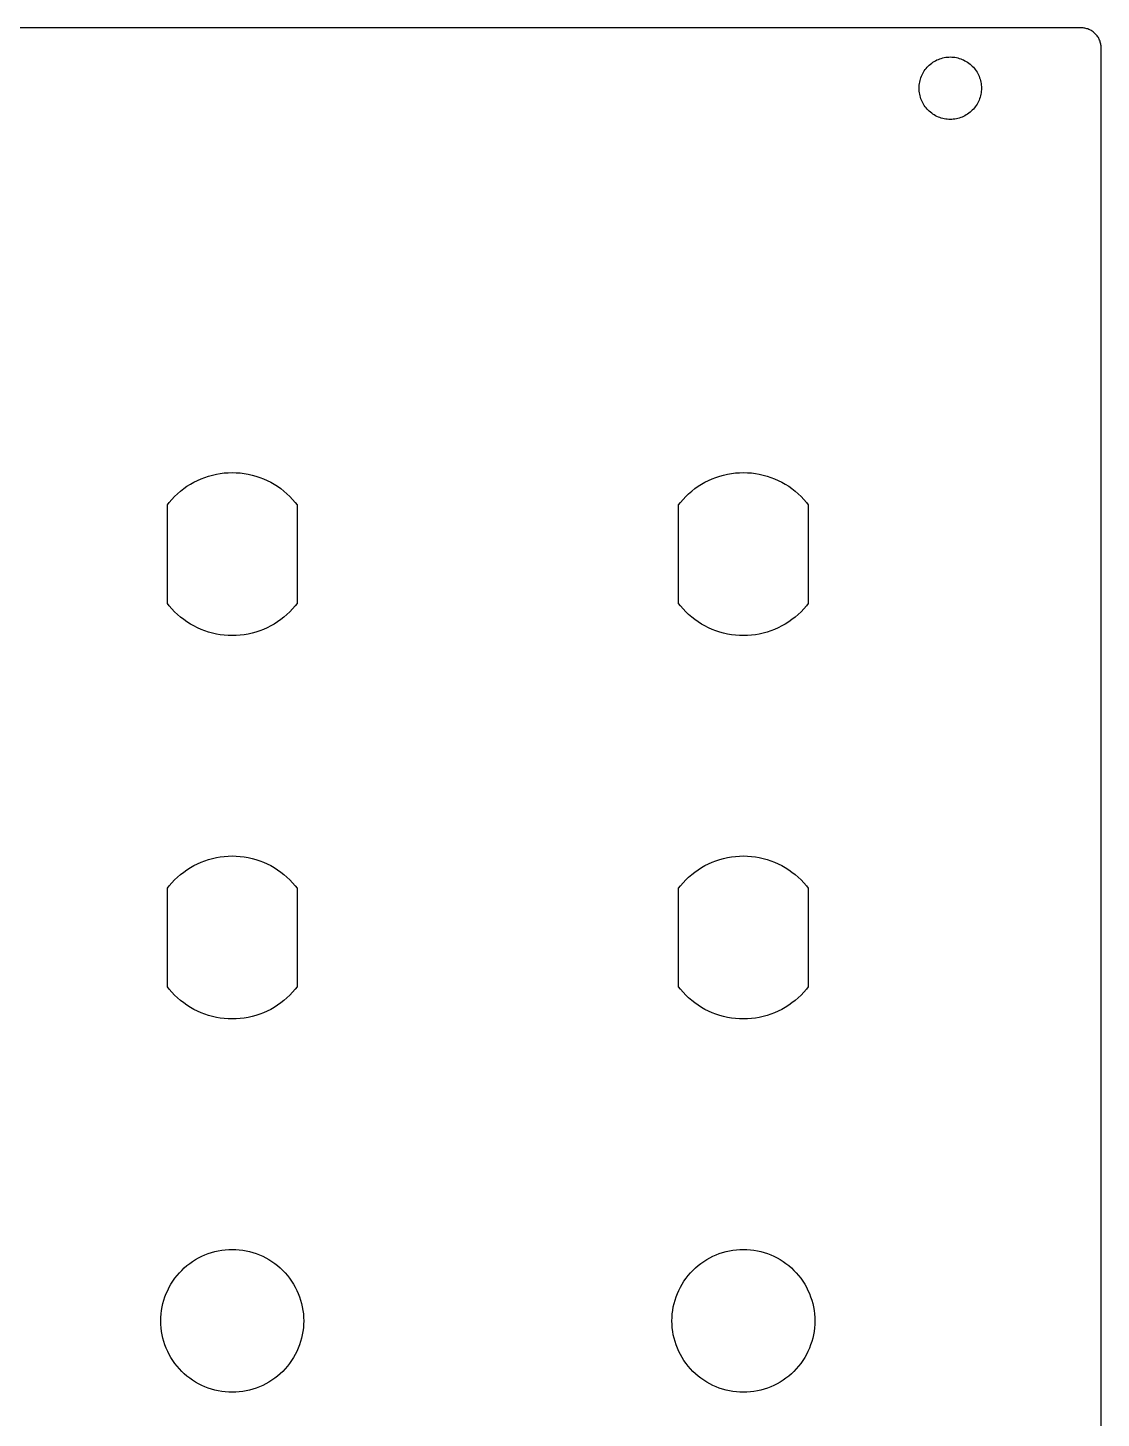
# Model space of a CAD drawing. Header units: metres. Extents: x 0 to 213, y 0 to 128.
# Drawn here: x 160 to 213.4, y 59.4 to 128.5 of the extents above; entities that cross this region are included whole.
import ezdxf

# ---------------------------------------------------------------- set-up
doc = ezdxf.new("R2010")
doc.units = ezdxf.units.M

msp = doc.modelspace()

# ---------------------------------------------------------------- linework, layer by layer
for p, q in [((212.36, 128.5), (1, 128.5)), ((212.409, 128.499), (212.36, 128.5)), ((212.458, 128.495), (212.409, 128.499)), ((212.507, 128.489), (212.458, 128.495)), ((212.555, 128.481), (212.507, 128.489)), ((212.603, 128.47), (212.555, 128.481)), ((212.65, 128.457), (212.603, 128.47)), ((212.697, 128.442), (212.65, 128.457)), ((212.743, 128.424), (212.697, 128.442)), ((212.788, 128.404), (212.743, 128.424)), ((212.831, 128.382), (212.788, 128.404)), ((212.874, 128.358), (212.831, 128.382)), ((212.916, 128.331), (212.874, 128.358)), ((212.956, 128.303), (212.916, 128.331)), ((212.994, 128.273), (212.956, 128.303)), ((213.032, 128.241), (212.994, 128.273)), ((213.067, 128.207), (213.032, 128.241)), ((213.101, 128.172), (213.067, 128.207)), ((213.133, 128.134), (213.101, 128.172)), ((213.163, 128.096), (213.133, 128.134)), ((213.191, 128.056), (213.163, 128.096)), ((213.218, 128.014), (213.191, 128.056)), ((213.242, 127.971), (213.218, 128.014)), ((213.264, 127.928), (213.242, 127.971)), ((213.284, 127.883), (213.264, 127.928)), ((213.302, 127.837), (213.284, 127.883)), ((213.317, 127.79), (213.302, 127.837)), ((213.33, 127.743), (213.317, 127.79)), ((213.341, 127.695), (213.33, 127.743)), ((213.349, 127.647), (213.341, 127.695)), ((213.355, 127.598), (213.349, 127.647)), ((213.359, 127.549), (213.355, 127.598)), ((213.36, 127.5), (213.359, 127.549)), ((213.36, 1), (213.36, 127.5)), ((204.615, 126.423), (204.662, 126.483)), ((204.662, 126.483), (204.712, 126.541)), ((204.712, 126.541), (204.764, 126.596)), ((204.764, 126.596), (204.819, 126.648)), ((204.819, 126.648), (204.877, 126.698)), ((204.877, 126.698), (204.937, 126.745)), ((204.937, 126.745), (204.999, 126.789)), ((204.999, 126.789), (205.063, 126.829)), ((205.063, 126.829), (205.129, 126.867)), ((205.129, 126.867), (205.197, 126.901)), ((205.197, 126.901), (205.267, 126.932)), ((205.267, 126.932), (205.338, 126.959)), ((205.338, 126.959), (205.41, 126.983)), ((205.41, 126.983), (205.483, 127.004)), ((205.483, 127.004), (205.558, 127.02)), ((205.558, 127.02), (205.633, 127.033)), ((205.633, 127.033), (205.708, 127.043)), ((205.708, 127.043), (205.784, 127.048)), ((205.784, 127.048), (205.86, 127.05)), ((205.86, 127.05), (205.936, 127.048)), ((205.936, 127.048), (206.012, 127.043)), ((206.012, 127.043), (206.087, 127.033)), ((206.087, 127.033), (206.162, 127.02)), ((206.162, 127.02), (206.237, 127.004)), ((206.237, 127.004), (206.31, 126.983)), ((206.31, 126.983), (206.382, 126.959)), ((206.382, 126.959), (206.453, 126.932)), ((206.453, 126.932), (206.523, 126.901)), ((206.523, 126.901), (206.591, 126.867)), ((206.591, 126.867), (206.657, 126.829)), ((206.657, 126.829), (206.721, 126.789)), ((206.721, 126.789), (206.783, 126.745)), ((206.783, 126.745), (206.843, 126.698)), ((206.843, 126.698), (206.901, 126.648)), ((206.901, 126.648), (206.956, 126.596)), ((206.956, 126.596), (207.008, 126.541)), ((207.008, 126.541), (207.058, 126.483)), ((207.058, 126.483), (207.105, 126.423)), ((204.327, 125.727), (204.34, 125.802)), ((204.34, 125.802), (204.356, 125.877)), ((204.356, 125.877), (204.377, 125.95)), ((204.377, 125.95), (204.401, 126.022)), ((204.401, 126.022), (204.428, 126.093)), ((204.428, 126.093), (204.459, 126.163)), ((204.459, 126.163), (204.493, 126.231)), ((204.493, 126.231), (204.531, 126.297)), ((204.531, 126.297), (204.571, 126.361)), ((204.571, 126.361), (204.615, 126.423)), ((207.105, 126.423), (207.149, 126.361)), ((207.149, 126.361), (207.189, 126.297)), ((207.189, 126.297), (207.227, 126.231)), ((207.227, 126.231), (207.261, 126.163)), ((207.261, 126.163), (207.292, 126.093)), ((207.292, 126.093), (207.319, 126.022)), ((207.319, 126.022), (207.343, 125.95)), ((207.343, 125.95), (207.364, 125.877)), ((207.364, 125.877), (207.38, 125.802)), ((207.38, 125.802), (207.393, 125.727)), ((204.31, 125.5), (204.312, 125.576)), ((204.312, 125.424), (204.31, 125.5)), ((204.312, 125.576), (204.317, 125.652)), ((204.317, 125.348), (204.312, 125.424)), ((204.317, 125.652), (204.327, 125.727)), ((204.327, 125.273), (204.317, 125.348)), ((204.34, 125.198), (204.327, 125.273)), ((204.356, 125.123), (204.34, 125.198)), ((204.377, 125.05), (204.356, 125.123)), ((204.401, 124.978), (204.377, 125.05)), ((207.343, 125.05), (207.319, 124.978)), ((207.364, 125.123), (207.343, 125.05)), ((207.38, 125.198), (207.364, 125.123)), ((207.393, 125.273), (207.38, 125.198)), ((207.393, 125.727), (207.403, 125.652)), ((207.403, 125.348), (207.393, 125.273)), ((207.403, 125.652), (207.408, 125.576)), ((207.408, 125.424), (207.403, 125.348)), ((207.408, 125.576), (207.41, 125.5)), ((207.41, 125.5), (207.408, 125.424)), ((204.428, 124.907), (204.401, 124.978)), ((204.459, 124.837), (204.428, 124.907)), ((204.493, 124.769), (204.459, 124.837)), ((204.531, 124.703), (204.493, 124.769)), ((204.571, 124.639), (204.531, 124.703)), ((204.615, 124.577), (204.571, 124.639)), ((204.662, 124.517), (204.615, 124.577)), ((204.712, 124.459), (204.662, 124.517)), ((204.764, 124.404), (204.712, 124.459)), ((204.819, 124.352), (204.764, 124.404)), ((206.956, 124.404), (206.901, 124.352)), ((207.008, 124.459), (206.956, 124.404)), ((207.058, 124.517), (207.008, 124.459)), ((207.105, 124.577), (207.058, 124.517)), ((207.149, 124.639), (207.105, 124.577)), ((207.189, 124.703), (207.149, 124.639)), ((207.227, 124.769), (207.189, 124.703)), ((207.261, 124.837), (207.227, 124.769)), ((207.292, 124.907), (207.261, 124.837)), ((207.319, 124.978), (207.292, 124.907)), ((204.877, 124.302), (204.819, 124.352)), ((204.937, 124.255), (204.877, 124.302)), ((204.999, 124.211), (204.937, 124.255)), ((205.063, 124.171), (204.999, 124.211)), ((205.129, 124.133), (205.063, 124.171)), ((205.197, 124.099), (205.129, 124.133)), ((205.267, 124.068), (205.197, 124.099)), ((205.338, 124.041), (205.267, 124.068)), ((205.41, 124.017), (205.338, 124.041)), ((205.483, 123.996), (205.41, 124.017)), ((205.558, 123.98), (205.483, 123.996)), ((205.633, 123.967), (205.558, 123.98)), ((205.708, 123.957), (205.633, 123.967)), ((205.784, 123.952), (205.708, 123.957)), ((205.86, 123.95), (205.784, 123.952)), ((205.936, 123.952), (205.86, 123.95)), ((206.012, 123.957), (205.936, 123.952)), ((206.087, 123.967), (206.012, 123.957)), ((206.162, 123.98), (206.087, 123.967)), ((206.237, 123.996), (206.162, 123.98)), ((206.31, 124.017), (206.237, 123.996)), ((206.382, 124.041), (206.31, 124.017)), ((206.453, 124.068), (206.382, 124.041)), ((206.523, 124.099), (206.453, 124.068)), ((206.591, 124.133), (206.523, 124.099)), ((206.657, 124.171), (206.591, 124.133)), ((206.721, 124.211), (206.657, 124.171)), ((206.783, 124.255), (206.721, 124.211)), ((206.843, 124.302), (206.783, 124.255)), ((206.901, 124.352), (206.843, 124.302)), ((169.783, 106.38), (169.981, 106.395)), ((169.981, 106.395), (170.18, 106.4)), ((170.18, 106.4), (170.379, 106.395)), ((170.379, 106.395), (170.577, 106.38)), ((195.183, 106.38), (195.381, 106.395)), ((195.381, 106.395), (195.58, 106.4)), ((195.58, 106.4), (195.779, 106.395)), ((195.779, 106.395), (195.977, 106.38)), ((167.767, 105.603), (167.93, 105.717)), ((167.93, 105.717), (168.098, 105.824)), ((168.098, 105.824), (168.271, 105.922)), ((168.271, 105.922), (168.448, 106.011)), ((168.448, 106.011), (168.63, 106.092)), ((168.63, 106.092), (168.816, 106.163)), ((168.816, 106.163), (169.004, 106.226)), ((169.004, 106.226), (169.196, 106.279)), ((169.196, 106.279), (169.39, 106.322)), ((169.39, 106.322), (169.586, 106.356)), ((169.586, 106.356), (169.783, 106.38)), ((170.577, 106.38), (170.774, 106.356)), ((170.774, 106.356), (170.97, 106.322)), ((170.97, 106.322), (171.164, 106.279)), ((171.164, 106.279), (171.356, 106.226)), ((171.356, 106.226), (171.544, 106.163)), ((171.544, 106.163), (171.73, 106.092)), ((171.73, 106.092), (171.912, 106.011)), ((171.912, 106.011), (172.089, 105.922)), ((172.089, 105.922), (172.262, 105.824)), ((172.262, 105.824), (172.43, 105.717)), ((172.43, 105.717), (172.593, 105.603)), ((193.167, 105.603), (193.33, 105.717)), ((193.33, 105.717), (193.498, 105.824)), ((193.498, 105.824), (193.671, 105.922)), ((193.671, 105.922), (193.848, 106.011)), ((193.848, 106.011), (194.03, 106.092)), ((194.03, 106.092), (194.216, 106.163)), ((194.216, 106.163), (194.404, 106.226)), ((194.404, 106.226), (194.596, 106.279)), ((194.596, 106.279), (194.79, 106.322)), ((194.79, 106.322), (194.986, 106.356)), ((194.986, 106.356), (195.183, 106.38)), ((195.977, 106.38), (196.174, 106.356)), ((196.174, 106.356), (196.37, 106.322)), ((196.37, 106.322), (196.564, 106.279)), ((196.564, 106.279), (196.756, 106.226)), ((196.756, 106.226), (196.944, 106.163)), ((196.944, 106.163), (197.13, 106.092)), ((197.13, 106.092), (197.312, 106.011)), ((197.312, 106.011), (197.489, 105.922)), ((197.489, 105.922), (197.662, 105.824)), ((197.662, 105.824), (197.83, 105.717)), ((197.83, 105.717), (197.993, 105.603)), ((167.049, 104.919), (167.179, 105.07)), ((167.179, 105.07), (167.316, 105.214)), ((167.316, 105.214), (167.46, 105.351)), ((167.46, 105.351), (167.611, 105.481)), ((167.611, 105.481), (167.767, 105.603)), ((172.593, 105.603), (172.749, 105.481)), ((172.749, 105.481), (172.9, 105.351)), ((172.9, 105.351), (173.044, 105.214)), ((173.044, 105.214), (173.181, 105.07)), ((173.181, 105.07), (173.311, 104.919)), ((192.449, 104.919), (192.579, 105.07)), ((192.579, 105.07), (192.716, 105.214)), ((192.716, 105.214), (192.86, 105.351)), ((192.86, 105.351), (193.011, 105.481)), ((193.011, 105.481), (193.167, 105.603)), ((197.993, 105.603), (198.149, 105.481)), ((198.149, 105.481), (198.3, 105.351)), ((198.3, 105.351), (198.444, 105.214)), ((198.444, 105.214), (198.581, 105.07)), ((198.581, 105.07), (198.711, 104.919)), ((166.955, 104.798), (167.049, 104.919)), ((166.955, 99.9015), (166.955, 104.798)), ((173.311, 104.919), (173.405, 104.798)), ((173.405, 104.798), (173.405, 99.9015)), ((192.355, 104.798), (192.449, 104.919)), ((192.355, 99.9015), (192.355, 104.798)), ((198.711, 104.919), (198.805, 104.798)), ((198.805, 104.798), (198.805, 99.9015)), ((167.049, 99.7807), (166.955, 99.9015)), ((167.179, 99.6302), (167.049, 99.7807)), ((167.316, 99.4862), (167.179, 99.6302)), ((167.46, 99.3491), (167.316, 99.4862)), ((173.044, 99.4862), (172.9, 99.3491)), ((173.181, 99.6302), (173.044, 99.4862)), ((173.311, 99.7807), (173.181, 99.6302)), ((173.405, 99.9015), (173.311, 99.7807)), ((192.449, 99.7807), (192.355, 99.9015)), ((192.579, 99.6302), (192.449, 99.7807)), ((192.716, 99.4862), (192.579, 99.6302)), ((192.86, 99.3491), (192.716, 99.4862)), ((198.444, 99.4862), (198.3, 99.3491)), ((198.581, 99.6302), (198.444, 99.4862)), ((198.711, 99.7807), (198.581, 99.6302)), ((198.805, 99.9015), (198.711, 99.7807)), ((167.611, 99.2193), (167.46, 99.3491)), ((167.767, 99.097), (167.611, 99.2193)), ((167.93, 98.9825), (167.767, 99.097)), ((168.098, 98.8762), (167.93, 98.9825)), ((168.271, 98.7782), (168.098, 98.8762)), ((172.262, 98.8762), (172.089, 98.7782)), ((172.43, 98.9825), (172.262, 98.8762)), ((172.593, 99.097), (172.43, 98.9825)), ((172.749, 99.2193), (172.593, 99.097)), ((172.9, 99.3491), (172.749, 99.2193)), ((193.011, 99.2193), (192.86, 99.3491)), ((193.167, 99.097), (193.011, 99.2193)), ((193.33, 98.9825), (193.167, 99.097)), ((193.498, 98.8762), (193.33, 98.9825)), ((193.671, 98.7782), (193.498, 98.8762)), ((197.662, 98.8762), (197.489, 98.7782)), ((197.83, 98.9825), (197.662, 98.8762)), ((197.993, 99.097), (197.83, 98.9825)), ((198.149, 99.2193), (197.993, 99.097)), ((198.3, 99.3491), (198.149, 99.2193)), ((168.448, 98.6888), (168.271, 98.7782)), ((168.63, 98.6083), (168.448, 98.6888)), ((168.816, 98.5367), (168.63, 98.6083)), ((169.004, 98.4744), (168.816, 98.5367)), ((169.196, 98.4214), (169.004, 98.4744)), ((169.39, 98.3778), (169.196, 98.4214)), ((169.586, 98.3438), (169.39, 98.3778)), ((169.783, 98.3195), (169.586, 98.3438)), ((169.981, 98.3049), (169.783, 98.3195)), ((170.18, 98.3), (169.981, 98.3049)), ((170.379, 98.3049), (170.18, 98.3)), ((170.577, 98.3195), (170.379, 98.3049)), ((170.774, 98.3438), (170.577, 98.3195)), ((170.97, 98.3778), (170.774, 98.3438)), ((171.164, 98.4214), (170.97, 98.3778)), ((171.356, 98.4744), (171.164, 98.4214)), ((171.544, 98.5367), (171.356, 98.4744)), ((171.73, 98.6083), (171.544, 98.5367)), ((171.912, 98.6888), (171.73, 98.6083)), ((172.089, 98.7782), (171.912, 98.6888)), ((193.848, 98.6888), (193.671, 98.7782)), ((194.03, 98.6083), (193.848, 98.6888)), ((194.216, 98.5367), (194.03, 98.6083)), ((194.404, 98.4744), (194.216, 98.5367)), ((194.596, 98.4214), (194.404, 98.4744)), ((194.79, 98.3778), (194.596, 98.4214)), ((194.986, 98.3438), (194.79, 98.3778)), ((195.183, 98.3195), (194.986, 98.3438)), ((195.381, 98.3049), (195.183, 98.3195)), ((195.58, 98.3), (195.381, 98.3049)), ((195.779, 98.3049), (195.58, 98.3)), ((195.977, 98.3195), (195.779, 98.3049)), ((196.174, 98.3438), (195.977, 98.3195)), ((196.37, 98.3778), (196.174, 98.3438)), ((196.564, 98.4214), (196.37, 98.3778)), ((196.756, 98.4744), (196.564, 98.4214)), ((196.944, 98.5367), (196.756, 98.4744)), ((197.13, 98.6083), (196.944, 98.5367)), ((197.312, 98.6888), (197.13, 98.6083)), ((197.489, 98.7782), (197.312, 98.6888)), ((168.63, 87.0417), (168.816, 87.1132)), ((168.816, 87.1132), (169.004, 87.1756)), ((169.004, 87.1756), (169.196, 87.2286)), ((169.196, 87.2286), (169.39, 87.2722)), ((169.39, 87.2722), (169.586, 87.3062)), ((169.586, 87.3062), (169.783, 87.3305)), ((169.783, 87.3305), (169.981, 87.3451)), ((169.981, 87.3451), (170.18, 87.35)), ((170.18, 87.35), (170.379, 87.3451)), ((170.379, 87.3451), (170.577, 87.3305)), ((170.577, 87.3305), (170.774, 87.3062)), ((170.774, 87.3062), (170.97, 87.2722)), ((170.97, 87.2722), (171.164, 87.2286)), ((171.164, 87.2286), (171.356, 87.1756)), ((171.356, 87.1756), (171.544, 87.1132)), ((171.544, 87.1132), (171.73, 87.0417)), ((194.03, 87.0417), (194.216, 87.1132)), ((194.216, 87.1132), (194.404, 87.1756)), ((194.404, 87.1756), (194.596, 87.2286)), ((194.596, 87.2286), (194.79, 87.2722)), ((194.79, 87.2722), (194.986, 87.3062)), ((194.986, 87.3062), (195.183, 87.3305)), ((195.183, 87.3305), (195.381, 87.3451)), ((195.381, 87.3451), (195.58, 87.35)), ((195.58, 87.35), (195.779, 87.3451)), ((195.779, 87.3451), (195.977, 87.3305)), ((195.977, 87.3305), (196.174, 87.3062)), ((196.174, 87.3062), (196.37, 87.2722)), ((196.37, 87.2722), (196.564, 87.2286)), ((196.564, 87.2286), (196.756, 87.1756)), ((196.756, 87.1756), (196.944, 87.1132)), ((196.944, 87.1132), (197.13, 87.0417)), ((167.46, 86.3008), (167.611, 86.4307)), ((167.611, 86.4307), (167.767, 86.553)), ((167.767, 86.553), (167.93, 86.6674)), ((167.93, 86.6674), (168.098, 86.7738)), ((168.098, 86.7738), (168.271, 86.8718)), ((168.271, 86.8718), (168.448, 86.9611)), ((168.448, 86.9611), (168.63, 87.0417)), ((171.73, 87.0417), (171.912, 86.9611)), ((171.912, 86.9611), (172.089, 86.8718)), ((172.089, 86.8718), (172.262, 86.7738)), ((172.262, 86.7738), (172.43, 86.6674)), ((172.43, 86.6674), (172.593, 86.553)), ((172.593, 86.553), (172.749, 86.4307)), ((172.749, 86.4307), (172.9, 86.3008)), ((192.86, 86.3008), (193.011, 86.4307)), ((193.011, 86.4307), (193.167, 86.553)), ((193.167, 86.553), (193.33, 86.6674)), ((193.33, 86.6674), (193.498, 86.7738)), ((193.498, 86.7738), (193.671, 86.8718)), ((193.671, 86.8718), (193.848, 86.9611)), ((193.848, 86.9611), (194.03, 87.0417)), ((197.13, 87.0417), (197.312, 86.9611)), ((197.312, 86.9611), (197.489, 86.8718)), ((197.489, 86.8718), (197.662, 86.7738)), ((197.662, 86.7738), (197.83, 86.6674)), ((197.83, 86.6674), (197.993, 86.553)), ((197.993, 86.553), (198.149, 86.4307)), ((198.149, 86.4307), (198.3, 86.3008)), ((166.955, 85.7484), (167.049, 85.8693)), ((166.955, 80.8515), (166.955, 85.7484)), ((167.049, 85.8693), (167.179, 86.0198)), ((167.179, 86.0198), (167.316, 86.1638)), ((167.316, 86.1638), (167.46, 86.3008)), ((172.9, 86.3008), (173.044, 86.1638)), ((173.044, 86.1638), (173.181, 86.0198)), ((173.181, 86.0198), (173.311, 85.8693)), ((173.311, 85.8693), (173.405, 85.7484)), ((173.405, 85.7484), (173.405, 80.8515)), ((192.355, 85.7484), (192.449, 85.8693)), ((192.355, 80.8515), (192.355, 85.7484)), ((192.449, 85.8693), (192.579, 86.0198)), ((192.579, 86.0198), (192.716, 86.1638)), ((192.716, 86.1638), (192.86, 86.3008)), ((198.3, 86.3008), (198.444, 86.1638)), ((198.444, 86.1638), (198.581, 86.0198)), ((198.581, 86.0198), (198.711, 85.8693)), ((198.711, 85.8693), (198.805, 85.7484)), ((198.805, 85.7484), (198.805, 80.8515)), ((167.049, 80.7307), (166.955, 80.8515)), ((173.405, 80.8515), (173.311, 80.7307)), ((192.449, 80.7307), (192.355, 80.8515)), ((198.805, 80.8515), (198.711, 80.7307)), ((167.179, 80.5802), (167.049, 80.7307)), ((167.316, 80.4362), (167.179, 80.5802)), ((167.46, 80.2991), (167.316, 80.4362)), ((167.611, 80.1693), (167.46, 80.2991)), ((167.767, 80.047), (167.611, 80.1693)), ((172.749, 80.1693), (172.593, 80.047)), ((172.9, 80.2991), (172.749, 80.1693)), ((173.044, 80.4362), (172.9, 80.2991)), ((173.181, 80.5802), (173.044, 80.4362)), ((173.311, 80.7307), (173.181, 80.5802)), ((192.579, 80.5802), (192.449, 80.7307)), ((192.716, 80.4362), (192.579, 80.5802)), ((192.86, 80.2991), (192.716, 80.4362)), ((193.011, 80.1693), (192.86, 80.2991)), ((193.167, 80.047), (193.011, 80.1693)), ((198.149, 80.1693), (197.993, 80.047)), ((198.3, 80.2991), (198.149, 80.1693)), ((198.444, 80.4362), (198.3, 80.2991)), ((198.581, 80.5802), (198.444, 80.4362)), ((198.711, 80.7307), (198.581, 80.5802)), ((167.93, 79.9325), (167.767, 80.047)), ((168.098, 79.8262), (167.93, 79.9325)), ((168.271, 79.7282), (168.098, 79.8262)), ((168.448, 79.6388), (168.271, 79.7282)), ((168.63, 79.5583), (168.448, 79.6388)), ((168.816, 79.4867), (168.63, 79.5583)), ((169.004, 79.4244), (168.816, 79.4867)), ((171.544, 79.4867), (171.356, 79.4244)), ((171.73, 79.5583), (171.544, 79.4867)), ((171.912, 79.6388), (171.73, 79.5583)), ((172.089, 79.7282), (171.912, 79.6388)), ((172.262, 79.8262), (172.089, 79.7282)), ((172.43, 79.9325), (172.262, 79.8262)), ((172.593, 80.047), (172.43, 79.9325)), ((193.33, 79.9325), (193.167, 80.047)), ((193.498, 79.8262), (193.33, 79.9325)), ((193.671, 79.7282), (193.498, 79.8262)), ((193.848, 79.6388), (193.671, 79.7282)), ((194.03, 79.5583), (193.848, 79.6388)), ((194.216, 79.4867), (194.03, 79.5583)), ((194.404, 79.4244), (194.216, 79.4867)), ((196.944, 79.4867), (196.756, 79.4244)), ((197.13, 79.5583), (196.944, 79.4867)), ((197.312, 79.6388), (197.13, 79.5583)), ((197.489, 79.7282), (197.312, 79.6388)), ((197.662, 79.8262), (197.489, 79.7282)), ((197.83, 79.9325), (197.662, 79.8262)), ((197.993, 80.047), (197.83, 79.9325)), ((169.196, 79.3714), (169.004, 79.4244)), ((169.39, 79.3278), (169.196, 79.3714)), ((169.586, 79.2938), (169.39, 79.3278)), ((169.783, 79.2695), (169.586, 79.2938)), ((169.981, 79.2549), (169.783, 79.2695)), ((170.18, 79.25), (169.981, 79.2549)), ((170.379, 79.2549), (170.18, 79.25)), ((170.577, 79.2695), (170.379, 79.2549)), ((170.774, 79.2938), (170.577, 79.2695)), ((170.97, 79.3278), (170.774, 79.2938)), ((171.164, 79.3714), (170.97, 79.3278)), ((171.356, 79.4244), (171.164, 79.3714)), ((194.596, 79.3714), (194.404, 79.4244)), ((194.79, 79.3278), (194.596, 79.3714)), ((194.986, 79.2938), (194.79, 79.3278)), ((195.183, 79.2695), (194.986, 79.2938)), ((195.381, 79.2549), (195.183, 79.2695)), ((195.58, 79.25), (195.381, 79.2549)), ((195.779, 79.2549), (195.58, 79.25)), ((195.977, 79.2695), (195.779, 79.2549)), ((196.174, 79.2938), (195.977, 79.2695)), ((196.37, 79.3278), (196.174, 79.2938)), ((196.564, 79.3714), (196.37, 79.3278)), ((196.756, 79.4244), (196.564, 79.3714)), ((169.317, 67.6936), (169.487, 67.7318)), ((169.487, 67.7318), (169.659, 67.7616)), ((169.659, 67.7616), (169.832, 67.7829)), ((169.832, 67.7829), (170.006, 67.7957)), ((170.006, 67.7957), (170.18, 67.8)), ((170.18, 67.8), (170.354, 67.7957)), ((170.354, 67.7957), (170.528, 67.7829)), ((170.528, 67.7829), (170.701, 67.7616)), ((170.701, 67.7616), (170.873, 67.7318)), ((170.873, 67.7318), (171.043, 67.6936)), ((194.717, 67.6936), (194.887, 67.7318)), ((194.887, 67.7318), (195.059, 67.7616)), ((195.059, 67.7616), (195.232, 67.7829)), ((195.232, 67.7829), (195.406, 67.7957)), ((195.406, 67.7957), (195.58, 67.8)), ((195.58, 67.8), (195.754, 67.7957)), ((195.754, 67.7957), (195.928, 67.7829)), ((195.928, 67.7829), (196.101, 67.7616)), ((196.101, 67.7616), (196.273, 67.7318)), ((196.273, 67.7318), (196.443, 67.6936)), ((167.928, 66.9942), (168.065, 67.1014)), ((168.065, 67.1014), (168.208, 67.2017)), ((168.208, 67.2017), (168.355, 67.2949)), ((168.355, 67.2949), (168.507, 67.3808)), ((168.507, 67.3808), (168.662, 67.4592)), ((168.662, 67.4592), (168.821, 67.5298)), ((168.821, 67.5298), (168.984, 67.5925)), ((168.984, 67.5925), (169.149, 67.6471)), ((169.149, 67.6471), (169.317, 67.6936)), ((171.043, 67.6936), (171.21, 67.6471)), ((171.21, 67.6471), (171.376, 67.5925)), ((171.376, 67.5925), (171.539, 67.5298)), ((171.539, 67.5298), (171.698, 67.4592)), ((171.698, 67.4592), (171.853, 67.3808)), ((171.853, 67.3808), (172.005, 67.2949)), ((172.005, 67.2949), (172.152, 67.2017)), ((172.152, 67.2017), (172.295, 67.1014)), ((172.295, 67.1014), (172.432, 66.9942)), ((193.328, 66.9942), (193.465, 67.1014)), ((193.465, 67.1014), (193.608, 67.2017)), ((193.608, 67.2017), (193.755, 67.2949)), ((193.755, 67.2949), (193.907, 67.3808)), ((193.907, 67.3808), (194.062, 67.4592)), ((194.062, 67.4592), (194.221, 67.5298)), ((194.221, 67.5298), (194.384, 67.5925)), ((194.384, 67.5925), (194.549, 67.6471)), ((194.549, 67.6471), (194.717, 67.6936)), ((196.443, 67.6936), (196.61, 67.6471)), ((196.61, 67.6471), (196.776, 67.5925)), ((196.776, 67.5925), (196.939, 67.5298)), ((196.939, 67.5298), (197.098, 67.4592)), ((197.098, 67.4592), (197.253, 67.3808)), ((197.253, 67.3808), (197.405, 67.2949)), ((197.405, 67.2949), (197.552, 67.2017)), ((197.552, 67.2017), (197.695, 67.1014)), ((197.695, 67.1014), (197.832, 66.9942)), ((167.228, 66.2223), (167.329, 66.3647)), ((167.329, 66.3647), (167.436, 66.5021)), ((167.436, 66.5021), (167.55, 66.634)), ((167.55, 66.634), (167.67, 66.7602)), ((167.67, 66.7602), (167.796, 66.8804)), ((167.796, 66.8804), (167.928, 66.9942)), ((172.432, 66.9942), (172.564, 66.8804)), ((172.564, 66.8804), (172.69, 66.7602)), ((172.69, 66.7602), (172.81, 66.634)), ((172.81, 66.634), (172.924, 66.5021)), ((172.924, 66.5021), (173.031, 66.3647)), ((173.031, 66.3647), (173.132, 66.2223)), ((192.628, 66.2223), (192.729, 66.3647)), ((192.729, 66.3647), (192.836, 66.5021)), ((192.836, 66.5021), (192.95, 66.634)), ((192.95, 66.634), (193.07, 66.7602)), ((193.07, 66.7602), (193.196, 66.8804)), ((193.196, 66.8804), (193.328, 66.9942)), ((197.832, 66.9942), (197.964, 66.8804)), ((197.964, 66.8804), (198.09, 66.7602)), ((198.09, 66.7602), (198.21, 66.634)), ((198.21, 66.634), (198.324, 66.5021)), ((198.324, 66.5021), (198.431, 66.3647)), ((198.431, 66.3647), (198.532, 66.2223)), ((166.9, 65.6085), (166.971, 65.7678)), ((166.971, 65.7678), (167.049, 65.9234)), ((167.049, 65.9234), (167.135, 66.0751)), ((167.135, 66.0751), (167.228, 66.2223)), ((173.132, 66.2223), (173.225, 66.0751)), ((173.225, 66.0751), (173.311, 65.9234)), ((173.311, 65.9234), (173.389, 65.7678)), ((173.389, 65.7678), (173.46, 65.6085)), ((192.3, 65.6085), (192.371, 65.7678)), ((192.371, 65.7678), (192.449, 65.9234)), ((192.449, 65.9234), (192.535, 66.0751)), ((192.535, 66.0751), (192.628, 66.2223)), ((198.532, 66.2223), (198.625, 66.0751)), ((198.625, 66.0751), (198.711, 65.9234)), ((198.711, 65.9234), (198.789, 65.7678)), ((198.789, 65.7678), (198.86, 65.6085)), ((166.668, 64.7709), (166.698, 64.9426)), ((166.698, 64.9426), (166.736, 65.1126)), ((166.736, 65.1126), (166.783, 65.2805)), ((166.783, 65.2805), (166.837, 65.446)), ((166.837, 65.446), (166.9, 65.6085)), ((173.46, 65.6085), (173.522, 65.446)), ((173.522, 65.446), (173.577, 65.2805)), ((173.577, 65.2805), (173.624, 65.1126)), ((173.624, 65.1126), (173.662, 64.9426)), ((173.662, 64.9426), (173.692, 64.7709)), ((192.068, 64.7709), (192.098, 64.9426)), ((192.098, 64.9426), (192.136, 65.1126)), ((192.136, 65.1126), (192.183, 65.2805)), ((192.183, 65.2805), (192.238, 65.446)), ((192.238, 65.446), (192.3, 65.6085)), ((198.86, 65.6085), (198.922, 65.446)), ((198.922, 65.446), (198.977, 65.2805)), ((198.977, 65.2805), (199.024, 65.1126)), ((199.024, 65.1126), (199.062, 64.9426)), ((199.062, 64.9426), (199.092, 64.7709)), ((166.63, 64.25), (166.634, 64.4242)), ((166.634, 64.0758), (166.63, 64.25)), ((166.634, 64.4242), (166.647, 64.5979)), ((166.647, 64.5979), (166.668, 64.7709)), ((173.692, 64.7709), (173.713, 64.5979)), ((173.713, 64.5979), (173.726, 64.4242)), ((173.726, 64.4242), (173.73, 64.25)), ((173.73, 64.25), (173.726, 64.0758)), ((192.03, 64.25), (192.034, 64.4242)), ((192.034, 64.0758), (192.03, 64.25)), ((192.034, 64.4242), (192.047, 64.5979)), ((192.047, 64.5979), (192.068, 64.7709)), ((199.092, 64.7709), (199.113, 64.5979)), ((199.113, 64.5979), (199.126, 64.4242)), ((199.126, 64.4242), (199.13, 64.25)), ((199.13, 64.25), (199.126, 64.0758)), ((166.647, 63.902), (166.634, 64.0758)), ((166.668, 63.7291), (166.647, 63.902)), ((166.698, 63.5574), (166.668, 63.7291)), ((173.692, 63.7291), (173.662, 63.5574)), ((173.713, 63.902), (173.692, 63.7291)), ((173.726, 64.0758), (173.713, 63.902)), ((192.047, 63.902), (192.034, 64.0758)), ((192.068, 63.7291), (192.047, 63.902)), ((192.098, 63.5574), (192.068, 63.7291)), ((199.092, 63.7291), (199.062, 63.5574)), ((199.113, 63.902), (199.092, 63.7291)), ((199.126, 64.0758), (199.113, 63.902)), ((166.736, 63.3874), (166.698, 63.5574)), ((166.783, 63.2195), (166.736, 63.3874)), ((166.837, 63.054), (166.783, 63.2195)), ((166.9, 62.8915), (166.837, 63.054)), ((166.971, 62.7322), (166.9, 62.8915)), ((173.46, 62.8915), (173.389, 62.7322)), ((173.522, 63.054), (173.46, 62.8915)), ((173.577, 63.2195), (173.522, 63.054)), ((173.624, 63.3874), (173.577, 63.2195)), ((173.662, 63.5574), (173.624, 63.3874)), ((192.136, 63.3874), (192.098, 63.5574)), ((192.183, 63.2195), (192.136, 63.3874)), ((192.238, 63.054), (192.183, 63.2195)), ((192.3, 62.8915), (192.238, 63.054)), ((192.371, 62.7322), (192.3, 62.8915)), ((198.86, 62.8915), (198.789, 62.7322)), ((198.922, 63.054), (198.86, 62.8915)), ((198.977, 63.2195), (198.922, 63.054)), ((199.024, 63.3874), (198.977, 63.2195)), ((199.062, 63.5574), (199.024, 63.3874)), ((167.049, 62.5765), (166.971, 62.7322)), ((167.135, 62.4249), (167.049, 62.5765)), ((167.228, 62.2777), (167.135, 62.4249)), ((167.329, 62.1353), (167.228, 62.2777)), ((173.132, 62.2777), (173.031, 62.1353)), ((173.225, 62.4249), (173.132, 62.2777)), ((173.311, 62.5765), (173.225, 62.4249)), ((173.389, 62.7322), (173.311, 62.5765)), ((192.449, 62.5765), (192.371, 62.7322)), ((192.535, 62.4249), (192.449, 62.5765)), ((192.628, 62.2777), (192.535, 62.4249)), ((192.729, 62.1353), (192.628, 62.2777)), ((198.532, 62.2777), (198.431, 62.1353)), ((198.625, 62.4249), (198.532, 62.2777)), ((198.711, 62.5765), (198.625, 62.4249)), ((198.789, 62.7322), (198.711, 62.5765)), ((167.436, 61.9979), (167.329, 62.1353)), ((167.55, 61.866), (167.436, 61.9979)), ((167.67, 61.7398), (167.55, 61.866)), ((167.796, 61.6196), (167.67, 61.7398)), ((167.928, 61.5058), (167.796, 61.6196)), ((168.065, 61.3986), (167.928, 61.5058)), ((172.432, 61.5058), (172.295, 61.3986)), ((172.564, 61.6196), (172.432, 61.5058)), ((172.69, 61.7398), (172.564, 61.6196)), ((172.81, 61.866), (172.69, 61.7398)), ((172.924, 61.9979), (172.81, 61.866)), ((173.031, 62.1353), (172.924, 61.9979)), ((192.836, 61.9979), (192.729, 62.1353)), ((192.95, 61.866), (192.836, 61.9979)), ((193.07, 61.7398), (192.95, 61.866)), ((193.196, 61.6196), (193.07, 61.7398)), ((193.328, 61.5058), (193.196, 61.6196)), ((193.465, 61.3986), (193.328, 61.5058)), ((197.832, 61.5058), (197.695, 61.3986)), ((197.964, 61.6196), (197.832, 61.5058)), ((198.09, 61.7398), (197.964, 61.6196)), ((198.21, 61.866), (198.09, 61.7398)), ((198.324, 61.9979), (198.21, 61.866)), ((198.431, 62.1353), (198.324, 61.9979)), ((168.208, 61.2983), (168.065, 61.3986)), ((168.355, 61.205), (168.208, 61.2983)), ((168.507, 61.1192), (168.355, 61.205)), ((168.662, 61.0408), (168.507, 61.1192)), ((168.821, 60.9702), (168.662, 61.0408)), ((168.984, 60.9075), (168.821, 60.9702)), ((169.149, 60.8528), (168.984, 60.9075)), ((169.317, 60.8064), (169.149, 60.8528)), ((169.487, 60.7682), (169.317, 60.8064)), ((171.043, 60.8064), (170.873, 60.7682)), ((171.21, 60.8528), (171.043, 60.8064)), ((171.376, 60.9075), (171.21, 60.8528)), ((171.539, 60.9702), (171.376, 60.9075)), ((171.698, 61.0408), (171.539, 60.9702)), ((171.853, 61.1192), (171.698, 61.0408)), ((172.005, 61.205), (171.853, 61.1192)), ((172.152, 61.2983), (172.005, 61.205)), ((172.295, 61.3986), (172.152, 61.2983)), ((193.608, 61.2983), (193.465, 61.3986)), ((193.755, 61.205), (193.608, 61.2983)), ((193.907, 61.1192), (193.755, 61.205)), ((194.062, 61.0408), (193.907, 61.1192)), ((194.221, 60.9702), (194.062, 61.0408)), ((194.384, 60.9075), (194.221, 60.9702)), ((194.549, 60.8528), (194.384, 60.9075)), ((194.717, 60.8064), (194.549, 60.8528)), ((194.887, 60.7682), (194.717, 60.8064)), ((196.443, 60.8064), (196.273, 60.7682)), ((196.61, 60.8528), (196.443, 60.8064)), ((196.776, 60.9075), (196.61, 60.8528)), ((196.939, 60.9702), (196.776, 60.9075)), ((197.098, 61.0408), (196.939, 60.9702)), ((197.253, 61.1192), (197.098, 61.0408)), ((197.405, 61.205), (197.253, 61.1192)), ((197.552, 61.2983), (197.405, 61.205)), ((197.695, 61.3986), (197.552, 61.2983)), ((169.659, 60.7384), (169.487, 60.7682)), ((169.832, 60.7171), (169.659, 60.7384)), ((170.006, 60.7043), (169.832, 60.7171)), ((170.18, 60.7), (170.006, 60.7043)), ((170.354, 60.7043), (170.18, 60.7)), ((170.528, 60.7171), (170.354, 60.7043)), ((170.701, 60.7384), (170.528, 60.7171)), ((170.873, 60.7682), (170.701, 60.7384)), ((195.059, 60.7384), (194.887, 60.7682)), ((195.232, 60.7171), (195.059, 60.7384)), ((195.406, 60.7043), (195.232, 60.7171)), ((195.58, 60.7), (195.406, 60.7043)), ((195.754, 60.7043), (195.58, 60.7)), ((195.928, 60.7171), (195.754, 60.7043)), ((196.101, 60.7384), (195.928, 60.7171)), ((196.273, 60.7682), (196.101, 60.7384))]:
    msp.add_line(p, q)

doc.saveas('drawing.dxf')
